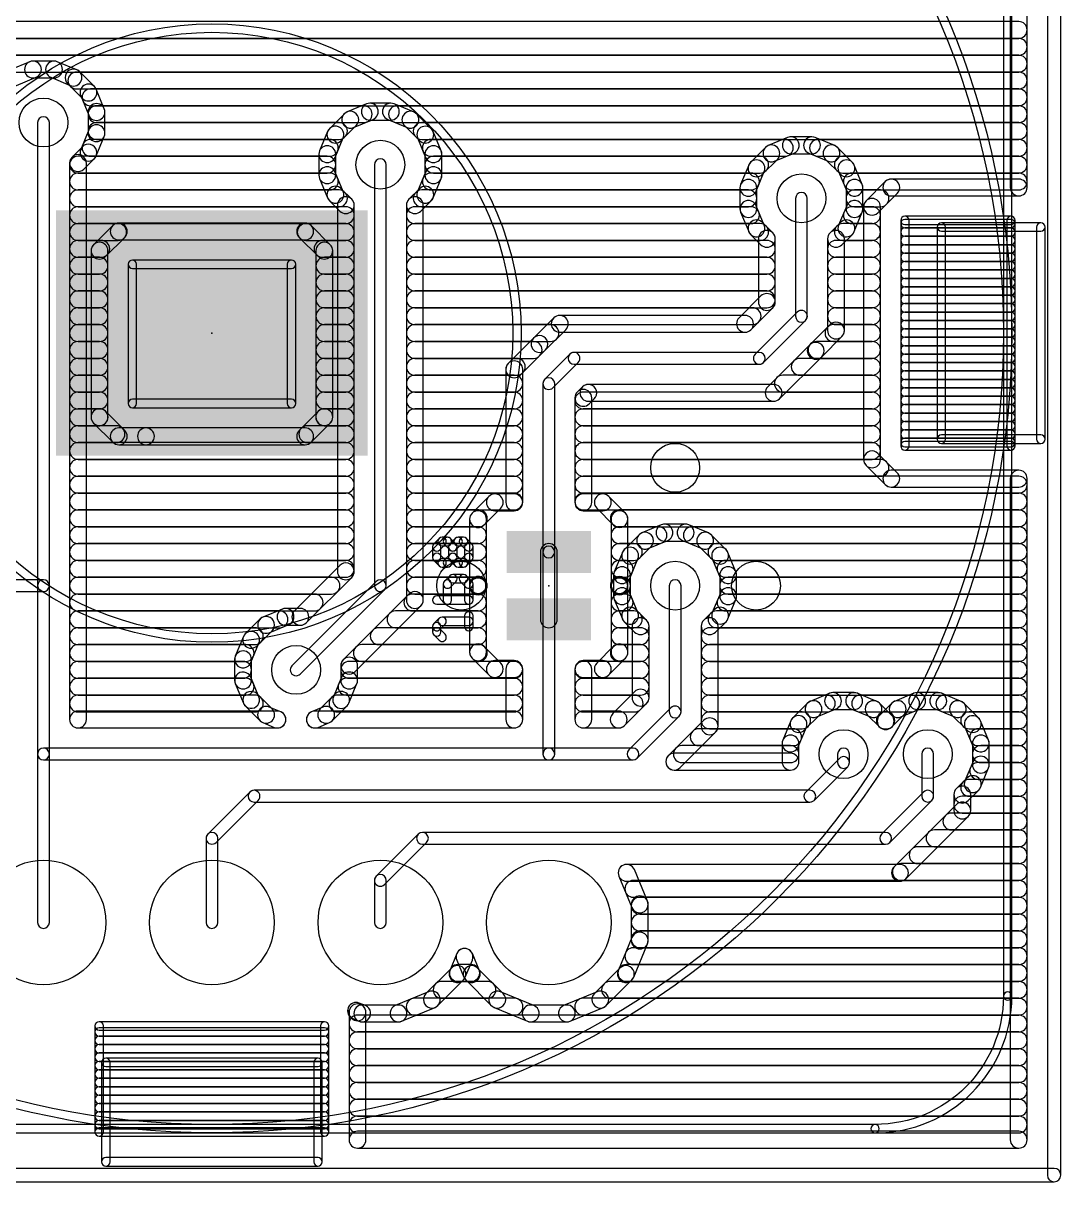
# Model space of a CAD drawing. Extents: x -0.1 to 53.2, y -0.1 to 26.1.
# Drawn here: x 9.85 to 25.5, y -0.1 to 17.37 of the extents above; entities that cross this region are included whole.
import ezdxf

# ---------------------------------------------------------------- set-up
doc = ezdxf.new("R2010")
doc.units = 0
for name, color, linetype in [('16', 175, 'CONTINUOUS'), ('17', 82, 'CONTINUOUS'), ('18', 82, 'CONTINUOUS'), ('20', 7, 'CONTINUOUS'), ('24', 7, 'CONTINUOUS'), ('26', 253, 'CONTINUOUS'), ('42', 175, 'CONTINUOUS'), ('52', 253, 'CONTINUOUS')]:
    doc.layers.add(name, color=color, linetype=linetype)

# ---------------------------------------------------------------- blocks, each defined once
blk = doc.blocks.new('ROUNDP')
blk.add_circle((0, 0), 0.5)
blk = doc.blocks.new('RECT')
blk.add_solid([(-0.5, -0.5), (0.5, -0.5), (-0.5, 0.5), (0.5, 0.5)])
blk = doc.blocks.new('ROUNDV')
blk.add_circle((0, 0), 0.5)

msp = doc.modelspace()

# ---------------------------------------------------------------- linework, layer by layer
at = {"layer": '16'}
for points in [[(24.7396, 24.8666), (24.7396, 14.8953, 1), (24.9936, 14.8953), (24.9936, 24.8666, 1)], [(0.5334, 17.145), (24.8666, 17.145, 1), (24.8666, 17.399), (0.5334, 17.399, 1)], [(0.5334, 16.891), (24.8666, 16.891, 1), (24.8666, 17.145), (0.5334, 17.145, 1)], [(0.5334, 16.637), (24.8666, 16.637, 1), (24.8666, 16.891), (0.5334, 16.891, 1)], [(9.9522, 16.7924), (9.6582, 16.6706, 1), (9.7554, 16.436), (10.0494, 16.5578, 1)], [(10.3192, 16.8021), (10.0008, 16.8021, 1), (10.0008, 16.5481), (10.3192, 16.5481, 1)], [(10.6618, 16.6706), (10.3678, 16.7924, 1), (10.2705, 16.5578), (10.5646, 16.436, 1)], [(10.9281, 16.418), (10.703, 16.6431, 1), (10.5234, 16.4635), (10.7485, 16.2384, 1)], [(10.6565, 16.383), (24.8666, 16.383, 1), (24.8666, 16.637), (10.6565, 16.637, 1)], [(11.0774, 16.0828), (10.9556, 16.3768, 1), (10.721, 16.2796), (10.8428, 15.9855, 1)], [(10.8682, 16.129), (24.8666, 16.129, 1), (24.8666, 16.383), (10.8682, 16.383, 1)], [(11.0871, 15.7158), (11.0871, 16.0342, 1), (10.8331, 16.0342), (10.8331, 15.7158, 1)], [(10.9601, 15.875), (14.9889, 15.875, 1), (14.9889, 16.129), (10.9601, 16.129, 1)], [(15.0322, 16.1574), (14.7382, 16.0356, 1), (14.8354, 15.801), (15.1294, 15.9228, 1)], [(15.3992, 16.1671), (15.0808, 16.1671, 1), (15.0808, 15.9131), (15.3992, 15.9131, 1)], [(15.7418, 16.0356), (15.4478, 16.1574, 1), (15.3505, 15.9228), (15.6446, 15.801, 1)], [(15.4911, 15.875), (24.8666, 15.875, 1), (24.8666, 16.129), (15.4911, 16.129, 1)], [(10.2489, 8.89), (10.2489, 15.875, 1), (10.0711, 15.875), (10.0711, 8.89, 1)], [(14.697, 16.0081), (14.4719, 15.783, 1), (14.6515, 15.6034), (14.8766, 15.8285, 1)], [(16.0081, 15.783), (15.783, 16.0081, 1), (15.6034, 15.8285), (15.8285, 15.6034, 1)], [(10.9556, 15.3732), (11.0774, 15.6672, 1), (10.8428, 15.7644), (10.721, 15.4704, 1)], [(10.9601, 15.621), (14.6165, 15.621, 1), (14.6165, 15.875), (10.9601, 15.875, 1)], [(14.4444, 15.7418), (14.3226, 15.4478, 1), (14.5572, 15.3505), (14.679, 15.6446, 1)], [(15.8635, 15.621), (24.8666, 15.621, 1), (24.8666, 15.875), (15.8635, 15.875, 1)], [(16.1574, 15.4478), (16.0356, 15.7418, 1), (15.801, 15.6446), (15.9228, 15.3505, 1)], [(10.8682, 15.367), (14.4792, 15.367, 1), (14.4792, 15.621), (10.8682, 15.621, 1)], [(16.0008, 15.367), (21.3389, 15.367, 1), (21.3389, 15.621), (16.0008, 15.621, 1)], [(21.3822, 15.6494), (21.0882, 15.5276, 1), (21.1854, 15.293), (21.4794, 15.4148, 1)], [(21.7492, 15.6591), (21.4308, 15.6591, 1), (21.4308, 15.4051), (21.7492, 15.4051, 1)], [(22.0918, 15.5276), (21.7978, 15.6494, 1), (21.7005, 15.4148), (21.9946, 15.293, 1)], [(21.8411, 15.367), (24.8666, 15.367, 1), (24.8666, 15.621), (21.8411, 15.621, 1)], [(10.7705, 15.1744), (10.9281, 15.332, 1), (10.7485, 15.5116), (10.5909, 15.354, 1)], [(10.8077, 6.8707), (10.8077, 15.2642, 1), (10.5537, 15.2642), (10.5537, 6.8707, 1)], [(14.3129, 15.3992), (14.3129, 15.0808, 1), (14.5669, 15.0808), (14.5669, 15.3992, 1)], [(16.1671, 15.0808), (16.1671, 15.3992, 1), (15.9131, 15.3992), (15.9131, 15.0808, 1)], [(21.047, 15.5001), (20.8219, 15.275, 1), (21.0015, 15.0954), (21.2266, 15.3205, 1)], [(22.3581, 15.275), (22.133, 15.5001, 1), (21.9534, 15.3205), (22.1785, 15.0954, 1)], [(10.6807, 15.113), (14.4399, 15.113, 1), (14.4399, 15.367), (10.6807, 15.367, 1)], [(14.3226, 15.0322), (14.4444, 14.7382, 1), (14.679, 14.8354), (14.5572, 15.1294, 1)], [(15.1511, 15.24), (15.1511, 8.89, 1), (15.3289, 8.89), (15.3289, 15.24, 1)], [(16.0356, 14.7382), (16.1574, 15.0322, 1), (15.9228, 15.1294), (15.801, 14.8354, 1)], [(16.0401, 15.113), (20.9665, 15.113, 1), (20.9665, 15.367), (16.0401, 15.367, 1)], [(20.7944, 15.2338), (20.6726, 14.9398, 1), (20.9072, 14.8425), (21.029, 15.1366, 1)], [(22.2135, 15.113), (24.8666, 15.113, 1), (24.8666, 15.367), (22.2135, 15.367, 1)], [(22.5074, 14.9398), (22.3856, 15.2338, 1), (22.151, 15.1366), (22.2728, 14.8425, 1)], [(10.6807, 14.859), (14.4792, 14.859, 1), (14.4792, 15.113), (10.6807, 15.113, 1)], [(16.0008, 14.859), (20.8292, 14.859, 1), (20.8292, 15.113), (16.0008, 15.113, 1)], [(22.3508, 14.859), (24.8666, 14.859, 1), (24.8666, 15.113), (22.3508, 15.113, 1)], [(10.6807, 14.605), (14.6165, 14.605, 1), (14.6165, 14.859), (10.6807, 14.859, 1)], [(14.4719, 14.697), (14.6295, 14.5394, 1), (14.8091, 14.719), (14.6515, 14.8766, 1)], [(15.8505, 14.5394), (16.0081, 14.697, 1), (15.8285, 14.8766), (15.6709, 14.719, 1)], [(15.8635, 14.605), (20.7899, 14.605, 1), (20.7899, 14.859), (15.8635, 14.859, 1)], [(20.6629, 14.8912), (20.6629, 14.5728, 1), (20.9169, 14.5728), (20.9169, 14.8912, 1)], [(22.5171, 14.5728), (22.5171, 14.8912, 1), (22.2631, 14.8912), (22.2631, 14.5728, 1)], [(22.3901, 14.605), (22.7815, 14.605, 1), (22.7815, 14.859), (22.3901, 14.859, 1)], [(22.855, 14.9851), (22.5649, 14.695, 1), (22.7445, 14.5154), (23.0346, 14.8055, 1)], [(24.8666, 15.0223), (22.9448, 15.0223, 1), (22.9448, 14.7683), (24.8666, 14.7683, 1)], [(14.5923, 14.6292), (14.5923, 9.1057, 1), (14.8463, 9.1057), (14.8463, 14.6292, 1)], [(15.8877, 8.6743), (15.8877, 14.6292, 1), (15.6337, 14.6292), (15.6337, 8.6743, 1)], [(20.6726, 14.5242), (20.7944, 14.2302, 1), (21.029, 14.3274), (20.9072, 14.6214, 1)], [(21.6789, 12.954), (21.6789, 14.732, 1), (21.5011, 14.732), (21.5011, 12.954, 1)], [(22.3856, 14.2302), (22.5074, 14.5242, 1), (22.2728, 14.6214), (22.151, 14.3274, 1)], [(22.5277, 14.6052), (22.5277, 10.7948, 1), (22.7817, 10.7948), (22.7817, 14.6052, 1)], [(10.6807, 14.351), (14.7193, 14.351, 1), (14.7193, 14.605), (10.6807, 14.605, 1)], [(15.7607, 14.351), (20.8292, 14.351, 1), (20.8292, 14.605), (15.7607, 14.605, 1)], [(22.3508, 14.351), (22.6547, 14.351, 1), (22.6547, 14.605), (22.3508, 14.605, 1)], [(10.6807, 14.097), (11.2855, 14.097, 1), (11.2855, 14.351), (10.6807, 14.351, 1)], [(11.205, 14.3231), (10.9149, 14.033, 1), (11.0945, 13.8534), (11.3846, 14.1435, 1)], [(14.1052, 14.3603), (11.2948, 14.3603, 1), (11.2948, 14.1063), (14.1052, 14.1063, 1)], [(14.4851, 14.033), (14.195, 14.3231, 1), (14.0154, 14.1435), (14.3055, 13.8534, 1)], [(14.1145, 14.097), (14.7193, 14.097, 1), (14.7193, 14.351), (14.1145, 14.351, 1)], [(15.7607, 14.097), (20.9665, 14.097, 1), (20.9665, 14.351), (15.7607, 14.351, 1)], [(20.8219, 14.189), (20.9795, 14.0314, 1), (21.1591, 14.211), (21.0015, 14.3686, 1)], [(22.2005, 14.0314), (22.3581, 14.189, 1), (22.1785, 14.3686), (22.0209, 14.211, 1)], [(22.2135, 14.097), (22.6547, 14.097, 1), (22.6547, 14.351), (22.2135, 14.351, 1)], [(20.9423, 14.1212), (20.9423, 13.1697, 1), (21.1963, 13.1697), (21.1963, 14.1212, 1)], [(22.2377, 12.7383), (22.2377, 14.1212, 1), (21.9837, 14.1212), (21.9837, 12.7383, 1)], [(10.6807, 13.843), (11.0315, 13.843, 1), (11.0315, 14.097), (10.6807, 14.097, 1)], [(10.8777, 13.9432), (10.8777, 11.4328, 1), (11.1317, 11.4328), (11.1317, 13.9432, 1)], [(14.3685, 13.843), (14.7193, 13.843, 1), (14.7193, 14.097), (14.3685, 14.097, 1)], [(14.5223, 11.4328), (14.5223, 13.9432, 1), (14.2683, 13.9432), (14.2683, 11.4328, 1)], [(15.7607, 13.843), (21.0693, 13.843, 1), (21.0693, 14.097), (15.7607, 14.097, 1)], [(22.1107, 13.843), (22.6547, 13.843, 1), (22.6547, 14.097), (22.1107, 14.097, 1)], [(10.6807, 13.589), (11.0047, 13.589, 1), (11.0047, 13.843), (10.6807, 13.843, 1)], [(14.3953, 13.589), (14.7193, 13.589, 1), (14.7193, 13.843), (14.3953, 13.843, 1)], [(15.7607, 13.589), (21.0693, 13.589, 1), (21.0693, 13.843), (15.7607, 13.843, 1)], [(22.1107, 13.589), (22.6547, 13.589, 1), (22.6547, 13.843), (22.1107, 13.843, 1)], [(10.6807, 13.335), (11.0047, 13.335, 1), (11.0047, 13.589), (10.6807, 13.589, 1)], [(14.3953, 13.335), (14.7193, 13.335, 1), (14.7193, 13.589), (14.3953, 13.589, 1)], [(15.7607, 13.335), (21.0693, 13.335, 1), (21.0693, 13.589), (15.7607, 13.589, 1)], [(22.1107, 13.335), (22.6547, 13.335, 1), (22.6547, 13.589), (22.1107, 13.589, 1)], [(10.6807, 13.081), (11.0047, 13.081, 1), (11.0047, 13.335), (10.6807, 13.335, 1)], [(14.3953, 13.081), (14.7193, 13.081, 1), (14.7193, 13.335), (14.3953, 13.335, 1)], [(15.7607, 13.081), (21.0693, 13.081, 1), (21.0693, 13.335), (15.7607, 13.335, 1)], [(20.9795, 13.2595), (20.6495, 12.9295, 1), (20.8291, 12.7499), (21.1591, 13.0799, 1)], [(22.1107, 13.081), (22.6547, 13.081, 1), (22.6547, 13.335), (22.1107, 13.335, 1)], [(10.6807, 12.827), (11.0047, 12.827, 1), (11.0047, 13.081), (10.6807, 13.081, 1)], [(14.3953, 12.827), (14.7193, 12.827, 1), (14.7193, 13.081), (14.3953, 13.081, 1)], [(15.7607, 12.827), (20.8536, 12.827, 1), (20.8536, 13.081), (15.7607, 13.081, 1)], [(17.8555, 12.9295), (17.5505, 12.6245, 1), (17.7301, 12.4449), (18.0351, 12.7499, 1)], [(20.7393, 12.9667), (17.9453, 12.9667, 1), (17.9453, 12.7127), (20.7393, 12.7127, 1)], [(21.0179, 12.2561), (21.6529, 12.8911, 1), (21.5271, 13.0169), (20.8921, 12.3819, 1)], [(22.1107, 12.827), (22.6547, 12.827, 1), (22.6547, 13.081), (22.1107, 13.081, 1)], [(10.6807, 12.573), (11.0047, 12.573, 1), (11.0047, 12.827), (10.6807, 12.827, 1)], [(14.3953, 12.573), (14.7193, 12.573, 1), (14.7193, 12.827), (14.3953, 12.827, 1)], [(15.7607, 12.573), (17.8056, 12.573, 1), (17.8056, 12.827), (15.7607, 12.827, 1)], [(21.8955, 12.3435), (22.2005, 12.6485, 1), (22.0209, 12.8281), (21.7159, 12.5231, 1)], [(22.0724, 12.573), (22.6547, 12.573, 1), (22.6547, 12.827), (22.0724, 12.827, 1)], [(17.5505, 12.6245), (17.1695, 12.2435, 1), (17.3491, 12.0639), (17.7301, 12.4449, 1)], [(10.6807, 12.319), (11.0047, 12.319, 1), (11.0047, 12.573), (10.6807, 12.573, 1)], [(14.3953, 12.319), (14.7193, 12.319, 1), (14.7193, 12.573), (14.3953, 12.573, 1)], [(15.7607, 12.319), (17.5516, 12.319, 1), (17.5516, 12.573), (15.7607, 12.573, 1)], [(17.8429, 11.8751), (18.2239, 12.2561, 1), (18.0981, 12.3819), (17.7171, 12.0009, 1)], [(21.2605, 11.7085), (21.8955, 12.3435, 1), (21.7159, 12.5231), (21.0809, 11.8881, 1)], [(21.8184, 12.319), (22.6547, 12.319, 1), (22.6547, 12.573), (21.8184, 12.573, 1)], [(10.6807, 12.065), (11.0047, 12.065, 1), (11.0047, 12.319), (10.6807, 12.319, 1)], [(14.3953, 12.065), (14.7193, 12.065, 1), (14.7193, 12.319), (14.3953, 12.319, 1)], [(15.7607, 12.065), (17.2976, 12.065, 1), (17.2976, 12.319), (15.7607, 12.319, 1)], [(17.1323, 12.1537), (17.1323, 10.1473, 1), (17.3863, 10.1473), (17.3863, 12.1537, 1)], [(18.161, 12.2301), (20.955, 12.2301, 1), (20.955, 12.4079), (18.161, 12.4079, 1)], [(21.5644, 12.065), (22.6547, 12.065, 1), (22.6547, 12.319), (21.5644, 12.319, 1)], [(10.6807, 11.811), (11.0047, 11.811, 1), (11.0047, 12.065), (10.6807, 12.065, 1)], [(14.3953, 11.811), (14.7193, 11.811, 1), (14.7193, 12.065), (14.3953, 12.065, 1)], [(15.7607, 11.811), (17.2593, 11.811, 1), (17.2593, 12.065), (15.7607, 12.065, 1)], [(21.3104, 11.811), (22.6547, 11.811, 1), (22.6547, 12.065), (21.3104, 12.065, 1)], [(17.8689, 9.398), (17.8689, 11.938, 1), (17.6911, 11.938), (17.6911, 9.398, 1)], [(18.3905, 11.6325), (18.4665, 11.7085, 1), (18.2869, 11.8881), (18.2109, 11.8121, 1)], [(18.3767, 11.6713), (21.1707, 11.6713, 1), (21.1707, 11.9253), (18.3767, 11.9253, 1)], [(10.6807, 11.557), (11.0047, 11.557, 1), (11.0047, 11.811), (10.6807, 11.811, 1)], [(14.3953, 11.557), (14.7193, 11.557, 1), (14.7193, 11.811), (14.3953, 11.811, 1)], [(15.7607, 11.557), (17.2593, 11.557, 1), (17.2593, 11.811), (15.7607, 11.811, 1)], [(18.4277, 10.1473), (18.4277, 11.7223, 1), (18.1737, 11.7223), (18.1737, 10.1473, 1)], [(18.3007, 11.557), (22.6547, 11.557, 1), (22.6547, 11.811), (18.3007, 11.811, 1)], [(10.6807, 11.303), (11.0075, 11.303, 1), (11.0075, 11.557), (10.6807, 11.557, 1)], [(10.9149, 11.343), (11.205, 11.0529, 1), (11.3846, 11.2325), (11.0945, 11.5226, 1)], [(14.195, 11.0529), (14.4851, 11.343, 1), (14.3055, 11.5226), (14.0154, 11.2325, 1)], [(14.3925, 11.303), (14.7193, 11.303, 1), (14.7193, 11.557), (14.3925, 11.557, 1)], [(15.7607, 11.303), (17.2593, 11.303, 1), (17.2593, 11.557), (15.7607, 11.557, 1)], [(18.3007, 11.303), (22.6547, 11.303, 1), (22.6547, 11.557), (18.3007, 11.557, 1)], [(10.6807, 11.049), (11.2615, 11.049, 1), (11.2615, 11.303), (10.6807, 11.303, 1)], [(11.2948, 11.0157), (11.7052, 11.0157, 1), (11.7052, 11.2697), (11.2948, 11.2697, 1)], [(11.7052, 11.0157), (14.1052, 11.0157, 1), (14.1052, 11.2697), (11.7052, 11.2697, 1)], [(14.1385, 11.049), (14.7193, 11.049, 1), (14.7193, 11.303), (14.1385, 11.303, 1)], [(15.7607, 11.049), (17.2593, 11.049, 1), (17.2593, 11.303), (15.7607, 11.303, 1)], [(18.3007, 11.049), (22.6547, 11.049, 1), (22.6547, 11.303), (18.3007, 11.303, 1)], [(10.6807, 10.795), (14.7193, 10.795, 1), (14.7193, 11.049), (10.6807, 11.049, 1)], [(15.7607, 10.795), (17.2593, 10.795, 1), (17.2593, 11.049), (15.7607, 11.049, 1)], [(18.3007, 10.795), (22.6547, 10.795, 1), (22.6547, 11.049), (18.3007, 11.049, 1)], [(22.5649, 10.705), (22.855, 10.4149, 1), (23.0346, 10.5945), (22.7445, 10.8846, 1)], [(10.6807, 10.541), (14.7193, 10.541, 1), (14.7193, 10.795), (10.6807, 10.795, 1)], [(15.7607, 10.541), (17.2593, 10.541, 1), (17.2593, 10.795), (15.7607, 10.795, 1)], [(18.3007, 10.541), (22.7815, 10.541, 1), (22.7815, 10.795), (18.3007, 10.795, 1)], [(10.6807, 10.287), (14.7193, 10.287, 1), (14.7193, 10.541), (10.6807, 10.541, 1)], [(15.7607, 10.287), (17.2593, 10.287, 1), (17.2593, 10.541), (15.7607, 10.541, 1)], [(18.3007, 10.287), (24.8666, 10.287, 1), (24.8666, 10.541), (18.3007, 10.541, 1)], [(22.9448, 10.3777), (24.8666, 10.3777, 1), (24.8666, 10.6317), (22.9448, 10.6317, 1)], [(24.7396, 10.5047), (24.7396, 0.5334, 1), (24.9936, 0.5334), (24.9936, 10.5047, 1)], [(10.6807, 10.033), (14.7193, 10.033, 1), (14.7193, 10.287), (10.6807, 10.287, 1)], [(15.7607, 10.033), (17.2593, 10.033, 1), (17.2593, 10.287), (15.7607, 10.287, 1)], [(16.8763, 10.2371), (16.6234, 9.9842, 1), (16.803, 9.8046), (17.0559, 10.0575, 1)], [(17.2593, 10.2743), (16.9661, 10.2743, 1), (16.9661, 10.0203), (17.2593, 10.0203, 1)], [(18.3007, 10.033), (24.8666, 10.033, 1), (24.8666, 10.287), (18.3007, 10.287, 1)], [(18.5939, 10.2743), (18.3007, 10.2743, 1), (18.3007, 10.0203), (18.5939, 10.0203, 1)], [(18.9366, 9.9842), (18.6837, 10.2371, 1), (18.5041, 10.0575), (18.757, 9.8046, 1)], [(10.6807, 9.779), (14.7193, 9.779, 1), (14.7193, 10.033), (10.6807, 10.033, 1)], [(15.7607, 9.779), (16.7248, 9.779, 1), (16.7248, 10.033), (15.7607, 10.033, 1)], [(16.5862, 9.8944), (16.5862, 8.9016, 1), (16.8402, 8.9016), (16.8402, 9.8944, 1)], [(18.8352, 9.779), (24.8666, 9.779, 1), (24.8666, 10.033), (18.8352, 10.033, 1)], [(18.9738, 8.9016), (18.9738, 9.8944, 1), (18.7198, 9.8944), (18.7198, 8.9016, 1)], [(19.4772, 9.8074), (19.1832, 9.6856, 1), (19.2804, 9.451), (19.5744, 9.5728, 1)], [(19.8442, 9.8171), (19.5258, 9.8171, 1), (19.5258, 9.5631), (19.8442, 9.5631, 1)], [(20.1868, 9.6856), (19.8928, 9.8074, 1), (19.7955, 9.5728), (20.0896, 9.451, 1)], [(10.6807, 9.525), (14.7193, 9.525, 1), (14.7193, 9.779), (10.6807, 9.779, 1)], [(15.7607, 9.525), (16.7132, 9.525, 1), (16.7132, 9.779), (15.7607, 9.779, 1)], [(18.8468, 9.525), (19.4339, 9.525, 1), (19.4339, 9.779), (18.8468, 9.779, 1)], [(19.142, 9.6581), (18.9169, 9.433, 1), (19.0965, 9.2534), (19.3216, 9.4785, 1)], [(19.9361, 9.525), (24.8666, 9.525, 1), (24.8666, 9.779), (19.9361, 9.779, 1)], [(20.4531, 9.433), (20.228, 9.6581, 1), (20.0484, 9.4785), (20.2735, 9.2534, 1)], [(10.6807, 9.271), (14.7193, 9.271, 1), (14.7193, 9.525), (10.6807, 9.525, 1)], [(15.7607, 9.271), (16.7132, 9.271, 1), (16.7132, 9.525), (15.7607, 9.525, 1)], [(17.653, 9.398), (17.653, 8.382, 1), (17.907, 8.382), (17.907, 9.398, 1)], [(17.653, 9.398), (17.653, 8.382, 1), (17.907, 8.382), (17.907, 9.398, 1)], [(17.6911, 9.398), (17.6911, 6.35, 1), (17.8689, 6.35), (17.8689, 9.398, 1)], [(18.8468, 9.271), (19.0615, 9.271, 1), (19.0615, 9.525), (18.8468, 9.525, 1)], [(18.8894, 9.3918), (18.7676, 9.0978, 1), (19.0022, 9.0005), (19.124, 9.2946, 1)], [(20.3085, 9.271), (24.8666, 9.271, 1), (24.8666, 9.525), (20.3085, 9.525, 1)], [(20.6024, 9.0978), (20.4806, 9.3918, 1), (20.246, 9.2946), (20.3678, 9.0005, 1)], [(10.6807, 9.017), (14.7193, 9.017, 1), (14.7193, 9.271), (10.6807, 9.271, 1)], [(15.7607, 9.017), (16.7132, 9.017, 1), (16.7132, 9.271), (15.7607, 9.271, 1)], [(18.8468, 9.017), (18.9242, 9.017, 1), (18.9242, 9.271), (18.8468, 9.271, 1)], [(20.4458, 9.017), (24.8666, 9.017, 1), (24.8666, 9.271), (20.4458, 9.271, 1)], [(14.6295, 9.1955), (13.9439, 8.5099, 1), (14.1235, 8.3303), (14.8091, 9.0159, 1)], [(18.7579, 9.0492), (18.7579, 8.7308, 1), (19.0119, 8.7308), (19.0119, 9.0492, 1)], [(20.6121, 8.7308), (20.6121, 9.0492, 1), (20.3581, 9.0492), (20.3581, 8.7308, 1)], [(6.35, 8.8011), (10.16, 8.8011, 1), (10.16, 8.9789), (6.35, 8.9789, 1)], [(10.2489, 6.35), (10.2489, 8.89, 1), (10.0711, 8.89), (10.0711, 6.35, 1)], [(10.6807, 8.763), (14.5036, 8.763, 1), (14.5036, 9.017), (10.6807, 9.017, 1)], [(15.1771, 8.9529), (13.9071, 7.6829, 1), (14.0329, 7.5571), (15.3029, 8.8271, 1)], [(15.7607, 8.763), (16.7248, 8.763, 1), (16.7248, 9.017), (15.7607, 9.017, 1)], [(16.6234, 8.8118), (16.6351, 8.8002, 1), (16.8146, 8.9798), (16.803, 8.9915, 1)], [(16.635, 8.9798), (16.6234, 8.9682, 1), (16.803, 8.7886), (16.8146, 8.8002, 1)], [(16.5862, 8.8784), (16.5862, 7.8856, 1), (16.8402, 7.8856), (16.8402, 8.8784, 1)], [(18.9249, 8.8002), (18.9366, 8.8118, 1), (18.757, 8.9915), (18.7454, 8.9798, 1)], [(18.9366, 8.9682), (18.925, 8.9798, 1), (18.7454, 8.8002), (18.757, 8.7886, 1)], [(18.8352, 8.763), (18.8849, 8.763, 1), (18.8849, 9.017), (18.8352, 9.017, 1)], [(18.9738, 7.8856), (18.9738, 8.8784, 1), (18.7198, 8.8784), (18.7198, 7.8856, 1)], [(19.7739, 6.985), (19.7739, 8.89, 1), (19.5961, 8.89), (19.5961, 6.985, 1)], [(20.4851, 8.763), (24.8666, 8.763, 1), (24.8666, 9.017), (20.4851, 9.017, 1)], [(10.6807, 8.509), (14.2496, 8.509, 1), (14.2496, 8.763), (10.6807, 8.763, 1)], [(14.8599, 7.5939), (15.8505, 8.5845, 1), (15.6709, 8.7641), (14.6803, 7.7735, 1)], [(15.7224, 8.509), (16.7132, 8.509, 1), (16.7132, 8.763), (15.7224, 8.763, 1)], [(18.8468, 8.509), (18.9242, 8.509, 1), (18.9242, 8.763), (18.8468, 8.763, 1)], [(18.7676, 8.6822), (18.8894, 8.3882, 1), (19.124, 8.4854), (19.0022, 8.7794, 1)], [(20.4806, 8.3882), (20.6024, 8.6822, 1), (20.3678, 8.7794), (20.246, 8.4854, 1)], [(20.4458, 8.509), (24.8666, 8.509, 1), (24.8666, 8.763), (20.4458, 8.763, 1)], [(18.9169, 8.347), (19.0745, 8.1894, 1), (19.2541, 8.369), (19.0965, 8.5266, 1)], [(20.2955, 8.1894), (20.4531, 8.347, 1), (20.2735, 8.5266), (20.1159, 8.369, 1)], [(10.6807, 8.255), (13.7189, 8.255, 1), (13.7189, 8.509), (10.6807, 8.509, 1)], [(13.427, 8.3881), (13.2019, 8.163, 1), (13.3815, 7.9834), (13.6066, 8.2085, 1)], [(13.7622, 8.5374), (13.4682, 8.4156, 1), (13.5654, 8.181), (13.8594, 8.3028, 1)], [(14.0337, 8.5471), (13.8108, 8.5471, 1), (13.8108, 8.2931), (14.0337, 8.2931, 1)], [(15.4684, 8.255), (16.7132, 8.255, 1), (16.7132, 8.509), (15.4684, 8.509, 1)], [(18.8468, 8.255), (19.0615, 8.255, 1), (19.0615, 8.509), (18.8468, 8.509, 1)], [(19.0373, 8.2792), (19.0373, 7.2007, 1), (19.2913, 7.2007), (19.2913, 8.2792, 1)], [(20.3327, 6.7693), (20.3327, 8.2792, 1), (20.0787, 8.2792), (20.0787, 6.7693, 1)], [(20.3085, 8.255), (24.8666, 8.255, 1), (24.8666, 8.509), (20.3085, 8.509, 1)], [(10.6807, 8.001), (13.3465, 8.001, 1), (13.3465, 8.255), (10.6807, 8.255, 1)], [(15.2144, 8.001), (16.7132, 8.001, 1), (16.7132, 8.255), (15.2144, 8.255, 1)], [(18.8468, 8.001), (19.1643, 8.001, 1), (19.1643, 8.255), (18.8468, 8.255, 1)], [(20.2057, 8.001), (24.8666, 8.001, 1), (24.8666, 8.255), (20.2057, 8.255, 1)], [(13.1744, 8.1218), (13.0526, 7.8278, 1), (13.2872, 7.7305), (13.409, 8.0246, 1)], [(10.6807, 7.747), (13.2092, 7.747, 1), (13.2092, 8.001), (10.6807, 8.001, 1)], [(13.0429, 7.7792), (13.0429, 7.4608, 1), (13.2969, 7.4608), (13.2969, 7.7792, 1)], [(14.9604, 7.747), (16.7248, 7.747, 1), (16.7248, 8.001), (14.9604, 8.001, 1)], [(16.6234, 7.7958), (16.8763, 7.5429, 1), (17.0559, 7.7225), (16.803, 7.9754, 1)], [(18.6837, 7.5429), (18.9366, 7.7958, 1), (18.757, 7.9754), (18.5041, 7.7225, 1)], [(18.8352, 7.747), (19.1643, 7.747, 1), (19.1643, 8.001), (18.8352, 8.001, 1)], [(20.2057, 7.747), (24.8666, 7.747, 1), (24.8666, 8.001), (20.2057, 8.001, 1)], [(10.6807, 7.493), (13.1699, 7.493, 1), (13.1699, 7.747), (10.6807, 7.747, 1)], [(14.8971, 7.4608), (14.8971, 7.6837, 1), (14.6431, 7.6837), (14.6431, 7.4608, 1)], [(14.7701, 7.493), (17.2593, 7.493, 1), (17.2593, 7.747), (14.7701, 7.747, 1)], [(16.9661, 7.5057), (17.2593, 7.5057, 1), (17.2593, 7.7597), (16.9661, 7.7597, 1)], [(17.1323, 7.6327), (17.1323, 6.8707, 1), (17.3863, 6.8707), (17.3863, 7.6327, 1)], [(18.4277, 6.8707), (18.4277, 7.6327, 1), (18.1737, 7.6327), (18.1737, 6.8707, 1)], [(18.3007, 7.5057), (18.5939, 7.5057, 1), (18.5939, 7.7597), (18.3007, 7.7597, 1)], [(18.3007, 7.493), (19.1643, 7.493, 1), (19.1643, 7.747), (18.3007, 7.747, 1)], [(20.2057, 7.493), (24.8666, 7.493, 1), (24.8666, 7.747), (20.2057, 7.747, 1)], [(13.0526, 7.4122), (13.1744, 7.1182, 1), (13.409, 7.2154), (13.2872, 7.5094, 1)], [(14.7656, 7.1182), (14.8874, 7.4122, 1), (14.6528, 7.5094), (14.531, 7.2154, 1)], [(10.6807, 7.239), (13.2092, 7.239, 1), (13.2092, 7.493), (10.6807, 7.493, 1)], [(14.7308, 7.239), (17.2593, 7.239, 1), (17.2593, 7.493), (14.7308, 7.493, 1)], [(18.3007, 7.239), (19.1643, 7.239, 1), (19.1643, 7.493), (18.3007, 7.493, 1)], [(20.2057, 7.239), (24.8666, 7.239, 1), (24.8666, 7.493), (20.2057, 7.493, 1)], [(10.6807, 6.985), (13.3465, 6.985, 1), (13.3465, 7.239), (10.6807, 7.239, 1)], [(13.2019, 7.077), (13.427, 6.8519, 1), (13.6066, 7.0315), (13.3815, 7.2566, 1)], [(14.513, 6.8519), (14.7381, 7.077, 1), (14.5585, 7.2566), (14.3334, 7.0315, 1)], [(14.5935, 6.985), (17.2593, 6.985, 1), (17.2593, 7.239), (14.5935, 7.239, 1)], [(18.3007, 6.985), (19.0756, 6.985, 1), (19.0756, 7.239), (18.3007, 7.239, 1)], [(19.0745, 7.2905), (18.7445, 6.9605, 1), (18.9241, 6.7809), (19.2541, 7.1109, 1)], [(20.2057, 6.985), (21.9739, 6.985, 1), (21.9739, 7.239), (20.2057, 7.239, 1)], [(22.0172, 7.2674), (21.7232, 7.1456, 1), (21.8204, 6.911), (22.1144, 7.0328, 1)], [(22.3842, 7.2771), (22.0658, 7.2771, 1), (22.0658, 7.0231), (22.3842, 7.0231, 1)], [(22.7268, 7.1456), (22.4328, 7.2674, 1), (22.3355, 7.0328), (22.6296, 6.911, 1)], [(22.4761, 6.985), (23.2439, 6.985, 1), (23.2439, 7.239), (22.4761, 7.239, 1)], [(23.2872, 7.2674), (22.9932, 7.1456, 1), (23.0904, 6.911), (23.3844, 7.0328, 1)], [(23.6542, 7.2771), (23.3358, 7.2771, 1), (23.3358, 7.0231), (23.6542, 7.0231, 1)], [(23.9968, 7.1456), (23.7028, 7.2674, 1), (23.6055, 7.0328), (23.8996, 6.911, 1)], [(23.7461, 6.985), (24.8666, 6.985, 1), (24.8666, 7.239), (23.7461, 7.239, 1)], [(13.6882, 6.9977), (10.6807, 6.9977, 1), (10.6807, 6.7437), (13.6882, 6.7437, 1)], [(13.4682, 6.8244), (13.6396, 6.7534, 1), (13.7368, 6.988), (13.5654, 7.059, 1)], [(14.3004, 6.7534), (14.4718, 6.8244, 1), (14.3746, 7.059), (14.2032, 6.988, 1)], [(17.2593, 6.9977), (14.2518, 6.9977, 1), (14.2518, 6.7437), (17.2593, 6.7437, 1)], [(18.8343, 6.9977), (18.3007, 6.9977, 1), (18.3007, 6.7437), (18.8343, 6.7437, 1)], [(19.6221, 7.0479), (18.9871, 6.4129, 1), (19.1129, 6.2871), (19.7479, 6.9221, 1)], [(21.682, 7.1181), (21.4569, 6.893, 1), (21.6365, 6.7134), (21.8616, 6.9385, 1)], [(22.9498, 6.9363), (22.768, 7.1181, 1), (22.5884, 6.9385), (22.7702, 6.7567, 1)], [(22.952, 7.1181), (22.7702, 6.9363, 1), (22.9498, 6.7567), (23.1316, 6.9385, 1)], [(24.2631, 6.893), (24.038, 7.1181, 1), (23.8584, 6.9385), (24.0835, 6.7134, 1)], [(19.7619, 6.1459), (20.2955, 6.6795, 1), (20.1159, 6.8591), (19.5823, 6.3255, 1)], [(20.2057, 6.731), (21.6015, 6.731, 1), (21.6015, 6.985), (20.2057, 6.985, 1)], [(21.4294, 6.8518), (21.3076, 6.5578, 1), (21.5422, 6.4605), (21.664, 6.7546, 1)], [(22.8485, 6.731), (22.8715, 6.731, 1), (22.8715, 6.985), (22.8485, 6.985, 1)], [(24.1185, 6.731), (24.8666, 6.731, 1), (24.8666, 6.985), (24.1185, 6.985, 1)], [(24.4124, 6.5578), (24.2906, 6.8518, 1), (24.056, 6.7546), (24.1778, 6.4605, 1)], [(20.0404, 6.477), (21.4642, 6.477, 1), (21.4642, 6.731), (20.0404, 6.731, 1)], [(24.2558, 6.477), (24.8666, 6.477, 1), (24.8666, 6.731), (24.2558, 6.731, 1)], [(19.7864, 6.223), (21.4249, 6.223, 1), (21.4249, 6.477), (19.7864, 6.477, 1)], [(21.2979, 6.5091), (21.2979, 6.2357, 1), (21.5519, 6.2357), (21.5519, 6.5091, 1)], [(24.4221, 6.1908), (24.4221, 6.5091, 1), (24.1681, 6.5091), (24.1681, 6.1908, 1)], [(24.2951, 6.223), (24.8666, 6.223, 1), (24.8666, 6.477), (24.2951, 6.477, 1)], [(10.2489, 3.81), (10.2489, 6.35, 1), (10.0711, 6.35), (10.0711, 3.81, 1)], [(17.78, 6.4389), (10.16, 6.4389, 1), (10.16, 6.2611), (17.78, 6.2611, 1)], [(19.05, 6.4389), (17.78, 6.4389, 1), (17.78, 6.2611), (19.05, 6.2611, 1)], [(21.4249, 6.3627), (19.6721, 6.3627, 1), (19.6721, 6.1087), (21.4249, 6.1087, 1)], [(22.1621, 6.2859), (21.6541, 5.7779, 1), (21.7799, 5.6521), (22.2879, 6.1601, 1)], [(22.1361, 6.35), (22.1361, 6.223, 1), (22.3139, 6.223), (22.3139, 6.35, 1)], [(23.4061, 6.35), (23.4061, 5.715, 1), (23.5839, 5.715), (23.5839, 6.35, 1)], [(24.2906, 5.8482), (24.4124, 6.1422, 1), (24.1778, 6.2394), (24.056, 5.9454, 1)], [(24.2558, 5.969), (24.8666, 5.969, 1), (24.8666, 6.223), (24.2558, 6.223, 1)], [(24.1055, 5.6494), (24.2631, 5.807, 1), (24.0835, 5.9866), (23.9259, 5.829, 1)], [(24.1185, 5.715), (24.8666, 5.715, 1), (24.8666, 5.969), (24.1185, 5.969, 1)], [(13.2721, 5.7779), (12.6371, 5.1429, 1), (12.7629, 5.0171), (13.3979, 5.6521, 1)], [(21.717, 5.8039), (13.335, 5.8039, 1), (13.335, 5.6261), (21.717, 5.6261, 1)], [(23.4321, 5.7779), (22.7971, 5.1429, 1), (22.9229, 5.0171), (23.5579, 5.6521, 1)], [(24.1427, 5.4993), (24.1427, 5.7392, 1), (23.8887, 5.7392), (23.8887, 5.4993, 1)], [(23.1655, 4.4695), (24.1055, 5.4095, 1), (23.9259, 5.5891), (22.9859, 4.6491, 1)], [(24.0157, 5.461), (24.8666, 5.461, 1), (24.8666, 5.715), (24.0157, 5.715, 1)], [(23.8504, 5.207), (24.8666, 5.207, 1), (24.8666, 5.461), (23.8504, 5.461, 1)], [(12.6111, 5.08), (12.6111, 3.81, 1), (12.7889, 3.81), (12.7889, 5.08, 1)], [(15.8121, 5.1429), (15.1771, 4.5079, 1), (15.3029, 4.3821), (15.9379, 5.0171, 1)], [(22.86, 5.1689), (15.875, 5.1689, 1), (15.875, 4.9911), (22.86, 4.9911, 1)], [(23.5964, 4.953), (24.8666, 4.953, 1), (24.8666, 5.207), (23.5964, 5.207, 1)], [(23.3424, 4.699), (24.8666, 4.699, 1), (24.8666, 4.953), (23.3424, 4.953, 1)], [(19.2689, 4.1314), (19.0716, 4.6079, 1), (18.8369, 4.5107), (19.0343, 4.0342, 1)], [(18.9542, 4.4323), (23.0757, 4.4323, 1), (23.0757, 4.6863), (18.9542, 4.6863, 1)], [(23.0884, 4.445), (24.8666, 4.445, 1), (24.8666, 4.699), (23.0884, 4.699, 1)], [(15.1511, 4.445), (15.1511, 3.81, 1), (15.3289, 3.81), (15.3289, 4.445, 1)], [(19.0542, 4.191), (24.8666, 4.191, 1), (24.8666, 4.445), (19.0542, 4.445, 1)], [(19.2786, 3.5372), (19.2786, 4.0828, 1), (19.0246, 4.0828), (19.0246, 3.5372, 1)], [(19.1516, 3.937), (24.8666, 3.937, 1), (24.8666, 4.191), (19.1516, 4.191, 1)], [(19.1516, 3.683), (24.8666, 3.683, 1), (24.8666, 3.937), (19.1516, 3.937, 1)], [(19.1516, 3.429), (24.8666, 3.429, 1), (24.8666, 3.683), (19.1516, 3.683, 1)], [(19.0601, 2.9844), (19.2689, 3.4886, 1), (19.0343, 3.5858), (18.8255, 3.0817, 1)], [(16.5201, 2.9845), (16.6273, 3.2433, 1), (16.3927, 3.3405), (16.2855, 3.0816, 1)], [(16.3927, 3.2433), (16.4999, 2.9844, 1), (16.7345, 3.0817), (16.6273, 3.3405, 1)], [(19.0542, 3.175), (24.8666, 3.175, 1), (24.8666, 3.429), (19.0542, 3.429, 1)], [(16.1067, 2.5574), (16.4926, 2.9432, 1), (16.313, 3.1229), (15.9271, 2.737, 1)], [(16.409, 2.921), (16.611, 2.921, 1), (16.611, 3.175), (16.409, 3.175, 1)], [(16.5274, 2.9432), (16.9132, 2.5574, 1), (17.0929, 2.737), (16.707, 3.1229, 1)], [(18.6467, 2.5574), (19.0326, 2.9432, 1), (18.853, 3.1229), (18.4671, 2.737, 1)], [(18.949, 2.921), (24.8666, 2.921, 1), (24.8666, 3.175), (18.949, 3.175, 1)], [(16.1637, 2.667), (16.8563, 2.667, 1), (16.8563, 2.921), (16.1637, 2.921, 1)], [(18.7037, 2.667), (24.8666, 2.667, 1), (24.8666, 2.921), (18.7037, 2.921, 1)], [(15.5614, 2.3211), (16.0655, 2.5299, 1), (15.9683, 2.7645), (15.4642, 2.5557, 1)], [(15.7581, 2.413), (17.2619, 2.413, 1), (17.2619, 2.667), (15.7581, 2.667, 1)], [(16.9544, 2.5299), (17.4586, 2.3211, 1), (17.5558, 2.5557), (17.0517, 2.7645, 1)], [(18.1014, 2.3211), (18.6055, 2.5299, 1), (18.5083, 2.7645), (18.0042, 2.5557, 1)], [(18.2981, 2.413), (24.8666, 2.413, 1), (24.8666, 2.667), (18.2981, 2.667, 1)], [(14.9851, 2.545), (14.9629, 2.5672, 1), (14.7833, 2.3876), (14.8055, 2.3654, 1)], [(14.8245, 2.36), (14.9186, 2.3211, 1), (15.0158, 2.5557), (14.9217, 2.5947, 1)], [(15.0223, 0.5334), (15.0223, 2.4552, 1), (14.7683, 2.4552), (14.7683, 0.5334, 1)], [(14.9672, 2.3114), (15.5128, 2.3114, 1), (15.5128, 2.5654), (14.9672, 2.5654, 1)], [(17.5072, 2.3114), (18.0528, 2.3114, 1), (18.0528, 2.5654), (17.5072, 2.5654, 1)], [(14.8953, 2.159), (24.8666, 2.159, 1), (24.8666, 2.413), (14.8953, 2.413, 1)], [(14.8953, 1.905), (24.8666, 1.905, 1), (24.8666, 2.159), (14.8953, 2.159, 1)], [(14.8953, 1.651), (24.8666, 1.651, 1), (24.8666, 1.905), (14.8953, 1.905, 1)], [(14.8953, 1.397), (24.8666, 1.397, 1), (24.8666, 1.651), (14.8953, 1.651, 1)], [(14.8953, 1.143), (24.8666, 1.143, 1), (24.8666, 1.397), (14.8953, 1.397, 1)], [(14.8953, 0.889), (24.8666, 0.889, 1), (24.8666, 1.143), (14.8953, 1.143, 1)], [(14.8953, 0.635), (24.8666, 0.635, 1), (24.8666, 0.889), (14.8953, 0.889, 1)], [(24.8666, 0.6604), (14.8953, 0.6604, 1), (14.8953, 0.4064), (24.8666, 0.4064, 1)]]:
    msp.add_lwpolyline(points, format="xyb", close=True, dxfattribs=at)
at = {"layer": '20'}
for points in [[(25.2984, 25.4), (25.2984, 0, 1), (25.5016, 0), (25.5016, 25.4, 1)], [(23.0865, 14.4), (23.0865, 11, 1), (23.2135, 11), (23.2135, 14.4, 1)], [(24.75, 14.4635), (23.15, 14.4635, 1), (23.15, 14.3365), (24.75, 14.3365, 1)], [(24.6865, 14.4), (24.6865, 11, 1), (24.8135, 11), (24.8135, 14.4, 1)], [(11.5, 13.6745), (13.9, 13.6745, 1), (13.9, 13.8015), (11.5, 13.8015, 1)], [(11.5635, 11.638), (11.5635, 13.738, 1), (11.4365, 13.738), (11.4365, 11.638, 1)], [(13.8365, 13.738), (13.8365, 11.638, 1), (13.9635, 11.638), (13.9635, 13.738, 1)], [(13.9, 11.7015), (11.5, 11.7015, 1), (11.5, 11.5745), (13.9, 11.5745, 1)], [(23.15, 10.9365), (24.75, 10.9365, 1), (24.75, 11.0635), (23.15, 11.0635, 1)], [(14.4, 2.3135), (11, 2.3135, 1), (11, 2.1865), (14.4, 2.1865, 1)], [(10.9365, 2.25), (10.9365, 0.65, 1), (11.0635, 0.65), (11.0635, 2.25, 1)], [(14.4635, 0.65), (14.4635, 2.25, 1), (14.3365, 2.25), (14.3365, 0.65, 1)], [(14.4, 0.7135), (11, 0.7135, 1), (11, 0.5865), (14.4, 0.5865, 1)], [(25.4, 0.1016), (0, 0.1016, 1), (0, -0.1016), (25.4, -0.1016, 1)]]:
    msp.add_lwpolyline(points, format="xyb", close=True, dxfattribs=at)
at = {"layer": '24'}
for p in [(12.7, 12.7), (17.78, 8.89)]:
    msp.add_point(p, dxfattribs=at)
at = {"layer": '26'}
for points in [[(16.1265, 9.6011), (16.046, 9.5206, 1), (16.1358, 9.4308), (16.2163, 9.5113, 1)], [(16.2519, 9.6197), (16.1714, 9.6197, 1), (16.1714, 9.4927), (16.2519, 9.4927, 1)], [(16.3773, 9.5206), (16.2968, 9.6011, 1), (16.207, 9.5113), (16.2875, 9.4308, 1)], [(16.368, 9.6011), (16.2875, 9.5206, 1), (16.3773, 9.4308), (16.4578, 9.5113, 1)], [(16.4934, 9.6197), (16.4129, 9.6197, 1), (16.4129, 9.4927), (16.4934, 9.4927, 1)], [(16.6188, 9.5206), (16.5383, 9.6011, 1), (16.4485, 9.5113), (16.529, 9.4308, 1)], [(16.0274, 9.4757), (16.0274, 9.3147, 1), (16.1544, 9.3147), (16.1544, 9.4757, 1)], [(16.3959, 9.3147), (16.3959, 9.4757, 1), (16.2689, 9.4757), (16.2689, 9.3147, 1)], [(16.6374, 9.3147), (16.6374, 9.4757, 1), (16.5104, 9.4757), (16.5104, 9.3147, 1)], [(16.046, 9.2697), (16.1265, 9.1892, 1), (16.2163, 9.2791), (16.1358, 9.3596, 1)], [(16.1714, 9.1707), (16.2519, 9.1707, 1), (16.2519, 9.2976), (16.1714, 9.2976, 1)], [(16.2968, 9.1892), (16.3773, 9.2697, 1), (16.2875, 9.3596), (16.207, 9.2791, 1)], [(16.2875, 9.2697), (16.368, 9.1892, 1), (16.4578, 9.2791), (16.3773, 9.3596, 1)], [(16.4129, 9.1707), (16.4934, 9.1707, 1), (16.4934, 9.2976), (16.4129, 9.2976, 1)], [(16.5383, 9.1892), (16.6188, 9.2697, 1), (16.529, 9.3596), (16.4485, 9.2791, 1)], [(16.2875, 9.0397), (16.207, 8.9592, 1), (16.2968, 8.8694), (16.3773, 8.9499, 1)], [(16.1884, 8.9143), (16.1884, 8.6728, 1), (16.3154, 8.6728), (16.3154, 8.9143, 1)], [(16.4934, 9.0583), (16.3324, 9.0583, 1), (16.3324, 8.9313), (16.4934, 8.9313, 1)], [(16.6188, 8.9592), (16.5383, 9.0397, 1), (16.4485, 8.9499), (16.529, 8.8694, 1)], [(16.6374, 8.6728), (16.6374, 8.9143, 1), (16.5104, 8.9143), (16.5104, 8.6728, 1)], [(16.0909, 8.6093), (16.5739, 8.6093, 1), (16.5739, 8.7363), (16.0909, 8.7363, 1)], [(16.1358, 8.2276), (16.2163, 8.3081, 1), (16.1265, 8.3979), (16.046, 8.3174, 1)], [(16.1714, 8.2895), (16.5739, 8.2895, 1), (16.5739, 8.4165), (16.1714, 8.4165, 1)], [(16.6374, 8.2725), (16.6374, 8.4335, 1), (16.5104, 8.4335), (16.5104, 8.2725, 1)], [(16.1544, 8.192), (16.1544, 8.2725, 1), (16.0274, 8.2725), (16.0274, 8.192, 1)], [(16.2163, 8.1564), (16.1358, 8.2369, 1), (16.046, 8.1471), (16.1265, 8.0666, 1)]]:
    msp.add_lwpolyline(points, format="xyb", close=True, dxfattribs=at)
at = {"layer": '42'}
for points in [[(24.75, 14.4635), (23.15, 14.4635, 1), (23.15, 14.3365), (24.75, 14.3365, 1)], [(23.0865, 14.4), (23.0865, 11, 1), (23.2135, 11), (23.2135, 14.4, 1)], [(24.75, 14.4145), (23.15, 14.4145, 1), (23.15, 14.2875), (24.75, 14.2875, 1)], [(24.8135, 11), (24.8135, 14.4, 1), (24.6865, 14.4), (24.6865, 11, 1)], [(24.75, 14.2875), (23.15, 14.2875, 1), (23.15, 14.1605), (24.75, 14.1605, 1)], [(24.75, 14.1605), (23.15, 14.1605, 1), (23.15, 14.0335), (24.75, 14.0335, 1)], [(24.75, 14.0335), (23.15, 14.0335, 1), (23.15, 13.9065), (24.75, 13.9065, 1)], [(24.75, 13.9065), (23.15, 13.9065, 1), (23.15, 13.7795), (24.75, 13.7795, 1)], [(24.75, 13.7795), (23.15, 13.7795, 1), (23.15, 13.6525), (24.75, 13.6525, 1)], [(24.75, 13.6525), (23.15, 13.6525, 1), (23.15, 13.5255), (24.75, 13.5255, 1)], [(24.75, 13.5255), (23.15, 13.5255, 1), (23.15, 13.3985), (24.75, 13.3985, 1)], [(24.75, 13.3985), (23.15, 13.3985, 1), (23.15, 13.2715), (24.75, 13.2715, 1)], [(24.75, 13.2715), (23.15, 13.2715, 1), (23.15, 13.1445), (24.75, 13.1445, 1)], [(24.75, 13.1445), (23.15, 13.1445, 1), (23.15, 13.0175), (24.75, 13.0175, 1)], [(24.75, 13.0175), (23.15, 13.0175, 1), (23.15, 12.8905), (24.75, 12.8905, 1)], [(24.75, 12.8905), (23.15, 12.8905, 1), (23.15, 12.7635), (24.75, 12.7635, 1)], [(24.75, 12.7635), (23.15, 12.7635, 1), (23.15, 12.6365), (24.75, 12.6365, 1)], [(24.75, 12.6365), (23.15, 12.6365, 1), (23.15, 12.5095), (24.75, 12.5095, 1)], [(24.75, 12.5095), (23.15, 12.5095, 1), (23.15, 12.3825), (24.75, 12.3825, 1)], [(24.75, 12.3825), (23.15, 12.3825, 1), (23.15, 12.2555), (24.75, 12.2555, 1)], [(24.75, 12.2555), (23.15, 12.2555, 1), (23.15, 12.1285), (24.75, 12.1285, 1)], [(24.75, 12.1285), (23.15, 12.1285, 1), (23.15, 12.0015), (24.75, 12.0015, 1)], [(24.75, 12.0015), (23.15, 12.0015, 1), (23.15, 11.8745), (24.75, 11.8745, 1)], [(24.75, 11.8745), (23.15, 11.8745, 1), (23.15, 11.7475), (24.75, 11.7475, 1)], [(24.75, 11.7475), (23.15, 11.7475, 1), (23.15, 11.6205), (24.75, 11.6205, 1)], [(24.75, 11.6205), (23.15, 11.6205, 1), (23.15, 11.4935), (24.75, 11.4935, 1)], [(24.75, 11.4935), (23.15, 11.4935, 1), (23.15, 11.3665), (24.75, 11.3665, 1)], [(24.75, 11.3665), (23.15, 11.3665, 1), (23.15, 11.2395), (24.75, 11.2395, 1)], [(24.75, 11.2395), (23.15, 11.2395, 1), (23.15, 11.1125), (24.75, 11.1125, 1)], [(24.75, 11.1125), (23.15, 11.1125, 1), (23.15, 10.9855), (24.75, 10.9855, 1)], [(23.15, 10.9365), (24.75, 10.9365, 1), (24.75, 11.0635), (23.15, 11.0635, 1)], [(14.4, 2.3135), (11, 2.3135, 1), (11, 2.1865), (14.4, 2.1865, 1)], [(10.9365, 2.25), (10.9365, 0.65, 1), (11.0635, 0.65), (11.0635, 2.25, 1)], [(14.4635, 0.65), (14.4635, 2.25, 1), (14.3365, 2.25), (14.3365, 0.65, 1)], [(14.4, 2.2225), (11, 2.2225, 1), (11, 2.0955), (14.4, 2.0955, 1)], [(14.4, 2.0955), (11, 2.0955, 1), (11, 1.9685), (14.4, 1.9685, 1)], [(14.4, 1.9685), (11, 1.9685, 1), (11, 1.8415), (14.4, 1.8415, 1)], [(14.4, 1.8415), (11, 1.8415, 1), (11, 1.7145), (14.4, 1.7145, 1)], [(14.4, 1.7145), (11, 1.7145, 1), (11, 1.5875), (14.4, 1.5875, 1)], [(14.4, 1.5875), (11, 1.5875, 1), (11, 1.4605), (14.4, 1.4605, 1)], [(14.4, 1.4605), (11, 1.4605, 1), (11, 1.3335), (14.4, 1.3335, 1)], [(14.4, 1.3335), (11, 1.3335, 1), (11, 1.2065), (14.4, 1.2065, 1)], [(14.4, 1.2065), (11, 1.2065, 1), (11, 1.0795), (14.4, 1.0795, 1)], [(14.4, 1.0795), (11, 1.0795, 1), (11, 0.9525), (14.4, 0.9525, 1)], [(14.4, 0.9525), (11, 0.9525, 1), (11, 0.8255), (14.4, 0.8255, 1)], [(14.4, 0.8255), (11, 0.8255, 1), (11, 0.6985), (14.4, 0.6985, 1)], [(11, 0.5865), (14.4, 0.5865, 1), (14.4, 0.7135), (11, 0.7135, 1)]]:
    msp.add_lwpolyline(points, format="xyb", close=True, dxfattribs=at)
at = {"layer": '52'}
for points in [[(24.6365, 22.7), (24.6365, 2.7, 1), (24.7635, 2.7), (24.7635, 22.7, 1)], [(23.7635, 11.1), (23.7635, 14.3, 1), (23.6365, 14.3), (23.6365, 11.1, 1)], [(25.2, 14.3635), (23.7, 14.3635, 1), (23.7, 14.2365), (25.2, 14.2365, 1)], [(25.1365, 14.3), (25.1365, 11.1, 1), (25.2635, 11.1), (25.2635, 14.3, 1)], [(25.2, 11.1635), (23.7, 11.1635, 1), (23.7, 11.0365), (25.2, 11.0365, 1)], [(22.7, 0.7635, 1), (22.7, 0.6365, 0.4142), (24.7635, 2.7, 1), (24.6365, 2.7, -0.4142)], [(11.1635, 0.2), (11.1635, 1.7, 1), (11.0365, 1.7), (11.0365, 0.2, 1)], [(11.1, 1.6365), (14.3, 1.6365, 1), (14.3, 1.7635), (11.1, 1.7635, 1)], [(14.3635, 0.2), (14.3635, 1.7, 1), (14.2365, 1.7), (14.2365, 0.2, 1)], [(22.7, 0.7635), (2.7, 0.7635, 1), (2.7, 0.6365), (22.7, 0.6365, 1)], [(14.3, 0.2635), (11.1, 0.2635, 1), (11.1, 0.1365), (14.3, 0.1365, 1)]]:
    msp.add_lwpolyline(points, format="xyb", close=True, dxfattribs=at)
for radius in [12.0635, 11.9365, 4.6635, 4.5365]:
    msp.add_circle((12.7, 12.7), radius, dxfattribs=at)

# ---------------------------------------------------------------- block references
at = {"layer": '16', "xscale": 0.635, "yscale": 1.27, "rotation": 270}
for p in [(17.78, 9.398), (17.78, 8.382)]:
    msp.add_blockref('RECT', p, dxfattribs=at)
at = {"layer": '17', "xscale": 1.8796, "yscale": 1.8796, "rotation": 90}
for p in [(10.16, 3.81), (12.7, 3.81), (15.24, 3.81), (17.78, 3.81)]:
    msp.add_blockref('ROUNDP', p, dxfattribs=at)
at = {"layer": '18', "xscale": 0.7366, "yscale": 0.7366}
for p in [(10.16, 15.875), (15.24, 15.24), (21.59, 14.732), (19.685, 10.668), (16.4592, 8.89), (19.685, 8.89), (20.9042, 8.89), (13.97, 7.62), (22.225, 6.35), (23.495, 6.35)]:
    msp.add_blockref('ROUNDV', p, dxfattribs=at)
at = {"layer": '52', "xscale": 4.7, "yscale": 3.7}
msp.add_blockref('RECT', (12.7, 12.7), dxfattribs=at)

doc.saveas('drawing.dxf')
